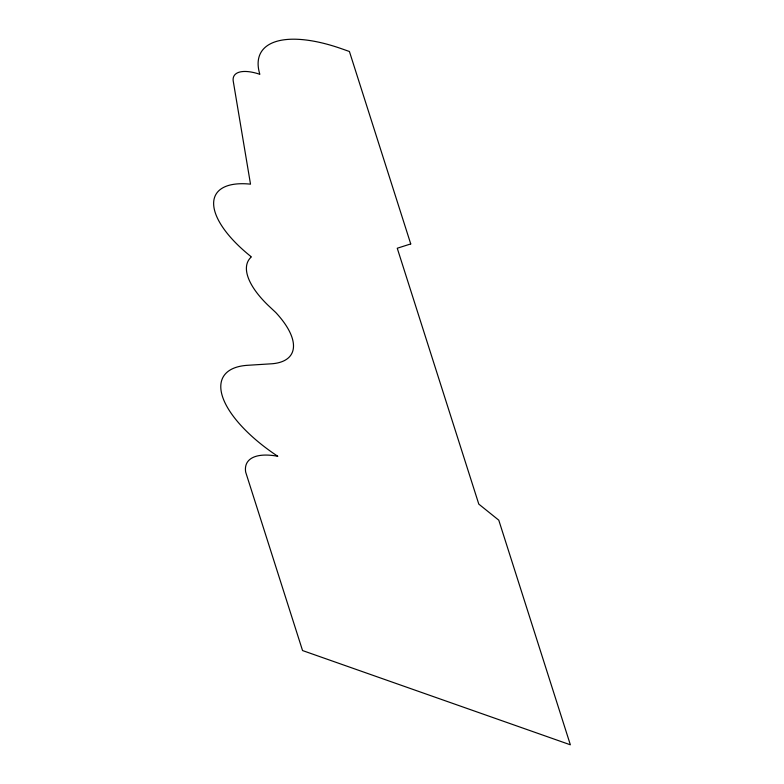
<?xml version="1.0" encoding="UTF-8"?>
<svg xmlns="http://www.w3.org/2000/svg" width="784" height="784" viewBox="0 0 784 784"><rect width="100%" height="100%" fill="white"/><g stroke="black" fill="none" stroke-linecap="round" stroke-linejoin="round"><path stroke-width="1.18" d="M410.738 243.932L397.253 248.234L478.789 504.102L498.781 520.184L570.36 744.8L302.546 650.553L245.686 472.135A66.581 27.509 30 0 1 277.781 456.278A101.606 41.973 30 0 1 247.705 365.295L272.117 363.756A85.162 35.182 30 0 0 275.752 312.493L268.157 305.358A81.83 33.8 30 0 1 251.399 256.887A93.433 38.592 30 0 1 250.508 184.162L233.397 82.046A38.465 15.896 30 0 1 259.847 74.294A115.865 47.863 30 0 1 341.334 48.657L349.419 51.499L410.738 243.932"/></g></svg>
